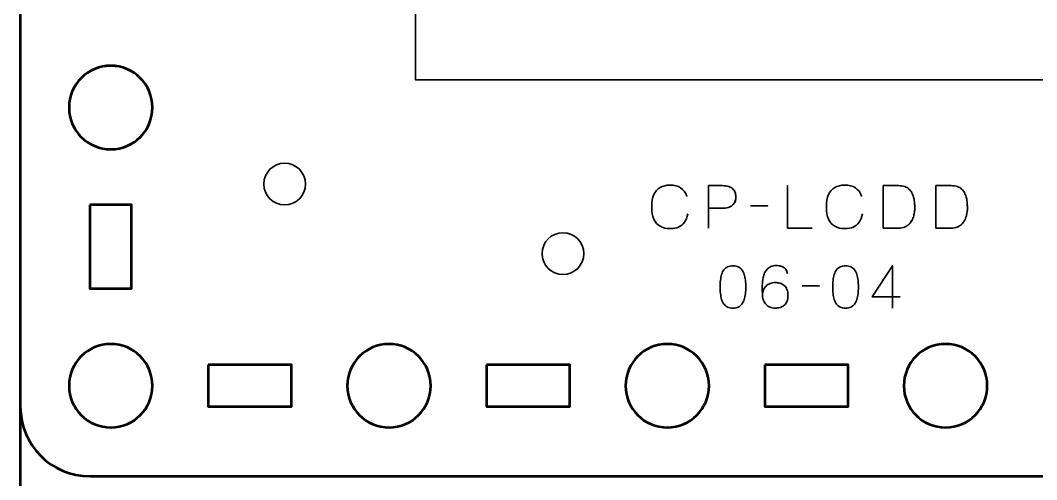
# Model space of a CAD drawing. Header units: centimetres. Extents: x -64.7 to 31.2, y -38.5 to 7.
# Drawn here: x 15.85 to 23.16, y -14.53 to -11.22 of the extents above; entities that cross this region are included whole.
import ezdxf

# ---------------------------------------------------------------- set-up
doc = ezdxf.new("R2010")
doc.units = ezdxf.units.CM
doc.header["$MEASUREMENT"] = 0
doc.layers.add('Layer 1', color=7, linetype='Continuous')

msp = doc.modelspace()

# ---------------------------------------------------------------- linework, layer by layer
at = {"layer": 'Layer 1', "color": 142, "lineweight": 53}
for points, knots in [([(16.35006, -7.19996), (16.35006, -7.19996), (30.64994, -7.19996), (30.64994, -7.19996), (30.64994, -7.19996), (30.92708, -7.19996), (31.15004, -7.42306), (31.15004, -7.70006), (31.15004, -7.70006), (31.15004, -7.70006), (31.15004, -21.99994), (31.15004, -21.99994), (31.15004, -21.99994), (31.15004, -22.27708), (30.92708, -22.50004), (30.64994, -22.50004), (30.64994, -22.50004), (30.64994, -22.50004), (16.35006, -22.50004), (16.35006, -22.50004), (16.35006, -22.50004), (16.07306, -22.50004), (15.84996, -22.27708), (15.84996, -21.99994), (15.84996, -21.99994), (15.84996, -21.99994), (15.84996, -7.70006), (15.84996, -7.70006), (15.84996, -7.70006), (15.84996, -7.42306), (16.07306, -7.19996), (16.35006, -7.19996)], [0, 0, 0, 0, 0.125, 0.125, 0.125, 0.125, 0.25, 0.25, 0.25, 0.25, 0.375, 0.375, 0.375, 0.375, 0.5, 0.5, 0.5, 0.5, 0.625, 0.625, 0.625, 0.625, 0.75, 0.75, 0.75, 0.75, 0.875, 0.875, 0.875, 0.875, 1, 1, 1, 1]), ([(16.79999, -11.85), (16.79999, -12.01566), (16.66576, -12.15), (16.49999, -12.15), (16.49999, -12.15), (16.33433, -12.15), (16.19999, -12.01566), (16.19999, -11.85), (16.19999, -11.85), (16.19999, -11.68437), (16.33433, -11.54999), (16.49999, -11.54999), (16.49999, -11.54999), (16.66576, -11.54999), (16.79999, -11.68437), (16.79999, -11.85)], [0, 0, 0, 0, 0.25, 0.25, 0.25, 0.25, 0.5, 0.5, 0.5, 0.5, 0.75, 0.75, 0.75, 0.75, 1, 1, 1, 1]), ([(16.35006, -12.55005), (16.35006, -12.55005), (16.65006, -12.55005), (16.65006, -12.55005), (16.65006, -12.55005), (16.65006, -12.55005), (16.65006, -13.15005), (16.65006, -13.15005), (16.65006, -13.15005), (16.65006, -13.15005), (16.35006, -13.15005), (16.35006, -13.15005), (16.35006, -13.15005), (16.35006, -13.15005), (16.35006, -12.55005), (16.35006, -12.55005)], [0, 0, 0, 0, 0.25, 0.25, 0.25, 0.25, 0.5, 0.5, 0.5, 0.5, 0.75, 0.75, 0.75, 0.75, 1, 1, 1, 1]), ([(16.79999, -13.84996), (16.79999, -14.01573), (16.66576, -14.14997), (16.49999, -14.14997), (16.49999, -14.14997), (16.33433, -14.14997), (16.19999, -14.01573), (16.19999, -13.84996), (16.19999, -13.84996), (16.19999, -13.6843), (16.33433, -13.54996), (16.49999, -13.54996), (16.49999, -13.54996), (16.66576, -13.54996), (16.79999, -13.6843), (16.79999, -13.84996)], [0, 0, 0, 0, 0.25, 0.25, 0.25, 0.25, 0.5, 0.5, 0.5, 0.5, 0.75, 0.75, 0.75, 0.75, 1, 1, 1, 1])]:
    msp.add_open_spline(points, degree=3, knots=knots, dxfattribs=at)
at = {"layer": 'Layer 1', "color": 232, "lineweight": 53}
for points, knots in [([(16.35009, -7.19999), (16.35009, -7.19999), (26.65006, -7.19999), (26.65006, -7.19999), (26.65006, -7.19999), (26.92705, -7.19999), (27.15001, -7.42308), (27.15001, -7.70008), (27.15001, -7.70008), (27.15001, -7.70008), (27.15001, -14.00005), (27.15001, -14.00005), (27.15001, -14.00005), (27.15001, -14.27702), (26.92705, -14.50001), (26.65006, -14.50001), (26.65006, -14.50001), (26.65006, -14.50001), (16.35009, -14.50001), (16.35009, -14.50001), (16.35009, -14.50001), (16.07309, -14.50001), (15.84999, -14.27702), (15.84999, -14.00005), (15.84999, -14.00005), (15.84999, -14.00005), (15.84999, -7.70008), (15.84999, -7.70008), (15.84999, -7.70008), (15.84999, -7.42308), (16.07309, -7.19999), (16.35009, -7.19999)], [0, 0, 0, 0, 0.125, 0.125, 0.125, 0.125, 0.25, 0.25, 0.25, 0.25, 0.375, 0.375, 0.375, 0.375, 0.5, 0.5, 0.5, 0.5, 0.625, 0.625, 0.625, 0.625, 0.75, 0.75, 0.75, 0.75, 0.875, 0.875, 0.875, 0.875, 1, 1, 1, 1]), ([(16.80002, -11.85001), (16.80002, -12.01568), (16.66579, -12.15001), (16.50002, -12.15001), (16.50002, -12.15001), (16.33436, -12.15001), (16.20002, -12.01568), (16.20002, -11.85001), (16.20002, -11.85001), (16.20002, -11.68438), (16.33436, -11.55001), (16.50002, -11.55001), (16.50002, -11.55001), (16.66579, -11.55001), (16.80002, -11.68438), (16.80002, -11.85001)], [0, 0, 0, 0, 0.25, 0.25, 0.25, 0.25, 0.5, 0.5, 0.5, 0.5, 0.75, 0.75, 0.75, 0.75, 1, 1, 1, 1]), ([(16.35009, -12.55006), (16.35009, -12.55006), (16.65009, -12.55006), (16.65009, -12.55006), (16.65009, -12.55006), (16.65009, -12.55006), (16.65009, -13.15007), (16.65009, -13.15007), (16.65009, -13.15007), (16.65009, -13.15007), (16.35009, -13.15007), (16.35009, -13.15007), (16.35009, -13.15007), (16.35009, -13.15007), (16.35009, -12.55006), (16.35009, -12.55006)], [0, 0, 0, 0, 0.25, 0.25, 0.25, 0.25, 0.5, 0.5, 0.5, 0.5, 0.75, 0.75, 0.75, 0.75, 1, 1, 1, 1]), ([(16.80002, -13.84998), (16.80002, -14.01575), (16.66579, -14.14998), (16.50002, -14.14998), (16.50002, -14.14998), (16.33436, -14.14998), (16.20002, -14.01575), (16.20002, -13.84998), (16.20002, -13.84998), (16.20002, -13.68431), (16.33436, -13.54998), (16.50002, -13.54998), (16.50002, -13.54998), (16.66579, -13.54998), (16.80002, -13.68431), (16.80002, -13.84998)], [0, 0, 0, 0, 0.25, 0.25, 0.25, 0.25, 0.5, 0.5, 0.5, 0.5, 0.75, 0.75, 0.75, 0.75, 1, 1, 1, 1]), ([(18.8001, -13.84998), (18.8001, -14.01575), (18.66572, -14.14998), (18.50009, -14.14998), (18.50009, -14.14998), (18.33432, -14.14998), (18.20009, -14.01575), (18.20009, -13.84998), (18.20009, -13.84998), (18.20009, -13.68431), (18.33432, -13.54998), (18.50009, -13.54998), (18.50009, -13.54998), (18.66572, -13.54998), (18.8001, -13.68431), (18.8001, -13.84998)], [0, 0, 0, 0, 0.25, 0.25, 0.25, 0.25, 0.5, 0.5, 0.5, 0.5, 0.75, 0.75, 0.75, 0.75, 1, 1, 1, 1]), ([(20.80002, -13.84998), (20.80002, -14.01575), (20.66568, -14.14998), (20.50002, -14.14998), (20.50002, -14.14998), (20.33439, -14.14998), (20.20001, -14.01575), (20.20001, -13.84998), (20.20001, -13.84998), (20.20001, -13.68431), (20.33439, -13.54998), (20.50002, -13.54998), (20.50002, -13.54998), (20.66568, -13.54998), (20.80002, -13.68431), (20.80002, -13.84998)], [0, 0, 0, 0, 0.25, 0.25, 0.25, 0.25, 0.5, 0.5, 0.5, 0.5, 0.75, 0.75, 0.75, 0.75, 1, 1, 1, 1]), ([(22.79999, -13.84998), (22.79999, -14.01575), (22.66575, -14.14998), (22.49998, -14.14998), (22.49998, -14.14998), (22.33432, -14.14998), (22.19998, -14.01575), (22.19998, -13.84998), (22.19998, -13.84998), (22.19998, -13.68431), (22.33432, -13.54998), (22.49998, -13.54998), (22.49998, -13.54998), (22.66575, -13.54998), (22.79999, -13.68431), (22.79999, -13.84998)], [0, 0, 0, 0, 0.25, 0.25, 0.25, 0.25, 0.5, 0.5, 0.5, 0.5, 0.75, 0.75, 0.75, 0.75, 1, 1, 1, 1]), ([(17.20004, -13.70005), (17.20004, -13.70005), (17.80004, -13.70005), (17.80004, -13.70005), (17.80004, -13.70005), (17.80004, -13.70005), (17.80004, -14.00005), (17.80004, -14.00005), (17.80004, -14.00005), (17.80004, -14.00005), (17.20004, -14.00005), (17.20004, -14.00005), (17.20004, -14.00005), (17.20004, -14.00005), (17.20004, -13.70005), (17.20004, -13.70005)], [0, 0, 0, 0, 0.25, 0.25, 0.25, 0.25, 0.5, 0.5, 0.5, 0.5, 0.75, 0.75, 0.75, 0.75, 1, 1, 1, 1]), ([(19.2, -13.70005), (19.2, -13.70005), (19.8, -13.70005), (19.8, -13.70005), (19.8, -13.70005), (19.8, -13.70005), (19.8, -14.00005), (19.8, -14.00005), (19.8, -14.00005), (19.8, -14.00005), (19.2, -14.00005), (19.2, -14.00005), (19.2, -14.00005), (19.2, -14.00005), (19.2, -13.70005), (19.2, -13.70005)], [0, 0, 0, 0, 0.25, 0.25, 0.25, 0.25, 0.5, 0.5, 0.5, 0.5, 0.75, 0.75, 0.75, 0.75, 1, 1, 1, 1]), ([(21.20007, -13.70005), (21.20007, -13.70005), (21.80007, -13.70005), (21.80007, -13.70005), (21.80007, -13.70005), (21.80007, -13.70005), (21.80007, -14.00005), (21.80007, -14.00005), (21.80007, -14.00005), (21.80007, -14.00005), (21.20007, -14.00005), (21.20007, -14.00005), (21.20007, -14.00005), (21.20007, -14.00005), (21.20007, -13.70005), (21.20007, -13.70005)], [0, 0, 0, 0, 0.25, 0.25, 0.25, 0.25, 0.5, 0.5, 0.5, 0.5, 0.75, 0.75, 0.75, 0.75, 1, 1, 1, 1])]:
    msp.add_open_spline(points, degree=3, knots=knots, dxfattribs=at)
at = {"layer": 'Layer 1', "color": 232, "lineweight": 35}
for points, knots in [([(18.6895, -10.05), (18.6895, -10.05), (24.3105, -10.05), (24.3105, -10.05), (24.3105, -10.05), (24.3105, -10.05), (24.3105, -11.65), (24.3105, -11.65), (24.3105, -11.65), (24.3105, -11.65), (18.6895, -11.65), (18.6895, -11.65), (18.6895, -11.65), (18.6895, -11.65), (18.6895, -10.05), (18.6895, -10.05)], [0, 0, 0, 0, 0.25, 0.25, 0.25, 0.25, 0.5, 0.5, 0.5, 0.5, 0.75, 0.75, 0.75, 0.75, 1, 1, 1, 1]), ([(17.75, -12.25), (17.83262, -12.25), (17.9, -12.31738), (17.9, -12.4), (17.9, -12.4), (17.9, -12.48262), (17.83262, -12.55), (17.75, -12.55), (17.75, -12.55), (17.66738, -12.55), (17.6, -12.48262), (17.6, -12.4), (17.6, -12.4), (17.6, -12.31738), (17.66738, -12.25), (17.75, -12.25)], [0, 0, 0, 0, 0.25, 0.25, 0.25, 0.25, 0.5, 0.5, 0.5, 0.5, 0.75, 0.75, 0.75, 0.75, 1, 1, 1, 1]), ([(20.6474, -12.61439), (20.64288, -12.63859), (20.63498, -12.65856), (20.6239, -12.67422), (20.6239, -12.67422), (20.61276, -12.68982), (20.5985, -12.70139), (20.58115, -12.70894), (20.58115, -12.70894), (20.56386, -12.71649), (20.54354, -12.7203), (20.5204, -12.72023), (20.5204, -12.72023), (20.49225, -12.7203), (20.46833, -12.71486), (20.44871, -12.70379), (20.44871, -12.70379), (20.4291, -12.69278), (20.41414, -12.67578), (20.40384, -12.65271), (20.40384, -12.65271), (20.39354, -12.62963), (20.38839, -12.60007), (20.38832, -12.56402), (20.38832, -12.56402), (20.38839, -12.52811), (20.39354, -12.49861), (20.40384, -12.47554), (20.40384, -12.47554), (20.41414, -12.45247), (20.4291, -12.4354), (20.44871, -12.42432), (20.44871, -12.42432), (20.46833, -12.41324), (20.49225, -12.40774), (20.5204, -12.40781), (20.5204, -12.40781), (20.55053, -12.40774), (20.57578, -12.41416), (20.5961, -12.42707), (20.5961, -12.42707), (20.61635, -12.43998), (20.63124, -12.45995), (20.64062, -12.48697), (20.64062, -12.48697), (20.63124, -12.45995), (20.61635, -12.43998), (20.5961, -12.42707), (20.5961, -12.42707), (20.57578, -12.41416), (20.55053, -12.40774), (20.5204, -12.40781), (20.5204, -12.40781), (20.49225, -12.40774), (20.46833, -12.41324), (20.44871, -12.42432), (20.44871, -12.42432), (20.4291, -12.4354), (20.41414, -12.45247), (20.40384, -12.47554), (20.40384, -12.47554), (20.39354, -12.49861), (20.38839, -12.52811), (20.38832, -12.56402), (20.38832, -12.56402), (20.38839, -12.60007), (20.39354, -12.62963), (20.40384, -12.65271), (20.40384, -12.65271), (20.41414, -12.67578), (20.4291, -12.69278), (20.44871, -12.70379), (20.44871, -12.70379), (20.46833, -12.71486), (20.49225, -12.7203), (20.5204, -12.72023), (20.5204, -12.72023), (20.54354, -12.7203), (20.56386, -12.71649), (20.58115, -12.70894), (20.58115, -12.70894), (20.5985, -12.70139), (20.61276, -12.68982), (20.6239, -12.67422), (20.6239, -12.67422), (20.63498, -12.65856), (20.64288, -12.63859), (20.6474, -12.61439)], [0, 0, 0, 0, 0.0454545, 0.0454545, 0.0454545, 0.0454545, 0.0909091, 0.0909091, 0.0909091, 0.0909091, 0.1363636, 0.1363636, 0.1363636, 0.1363636, 0.1818182, 0.1818182, 0.1818182, 0.1818182, 0.2272727, 0.2272727, 0.2272727, 0.2272727, 0.2727273, 0.2727273, 0.2727273, 0.2727273, 0.3181818, 0.3181818, 0.3181818, 0.3181818, 0.3636364, 0.3636364, 0.3636364, 0.3636364, 0.4090909, 0.4090909, 0.4090909, 0.4090909, 0.4545455, 0.4545455, 0.4545455, 0.4545455, 0.5, 0.5, 0.5, 0.5, 0.5454545, 0.5454545, 0.5454545, 0.5454545, 0.5909091, 0.5909091, 0.5909091, 0.5909091, 0.6363636, 0.6363636, 0.6363636, 0.6363636, 0.6818182, 0.6818182, 0.6818182, 0.6818182, 0.7272727, 0.7272727, 0.7272727, 0.7272727, 0.7727273, 0.7727273, 0.7727273, 0.7727273, 0.8181818, 0.8181818, 0.8181818, 0.8181818, 0.8636364, 0.8636364, 0.8636364, 0.8636364, 0.9090909, 0.9090909, 0.9090909, 0.9090909, 0.9545455, 0.9545455, 0.9545455, 0.9545455, 1, 1, 1, 1]), ([(20.79726, -12.71684), (20.79726, -12.71684), (20.79726, -12.41162), (20.79726, -12.41162), (20.79726, -12.41162), (20.79726, -12.41162), (20.89463, -12.41162), (20.89463, -12.41162), (20.89463, -12.41162), (20.9141, -12.41169), (20.93011, -12.41388), (20.94274, -12.41811), (20.94274, -12.41811), (20.9553, -12.42227), (20.96518, -12.42806), (20.97231, -12.4354), (20.97231, -12.4354), (20.97943, -12.44266), (20.98451, -12.45099), (20.98762, -12.46037), (20.98762, -12.46037), (20.99065, -12.46976), (20.99241, -12.47956), (20.99284, -12.48994), (20.99284, -12.48994), (20.99333, -12.50031), (20.99213, -12.51047), (20.98931, -12.52034), (20.98931, -12.52034), (20.98642, -12.53022), (20.98155, -12.53918), (20.97456, -12.54723), (20.97456, -12.54723), (20.96765, -12.55527), (20.95827, -12.56169), (20.94648, -12.56642), (20.94648, -12.56642), (20.9347, -12.57121), (20.9201, -12.57361), (20.90267, -12.57375), (20.90267, -12.57375), (20.90267, -12.57375), (20.79726, -12.57375), (20.79726, -12.57375), (20.79726, -12.57375), (20.79726, -12.57375), (20.90267, -12.57375), (20.90267, -12.57375), (20.90267, -12.57375), (20.91974, -12.57361), (20.93421, -12.57121), (20.94592, -12.56642), (20.94592, -12.56642), (20.9577, -12.56169), (20.96709, -12.55527), (20.97414, -12.54723), (20.97414, -12.54723), (20.98113, -12.53918), (20.98614, -12.53022), (20.9891, -12.52034), (20.9891, -12.52034), (20.99206, -12.51047), (20.99333, -12.50031), (20.99284, -12.48994), (20.99284, -12.48994), (20.99241, -12.47956), (20.99065, -12.46976), (20.98748, -12.46037), (20.98748, -12.46037), (20.98437, -12.45099), (20.97915, -12.44266), (20.97202, -12.4354), (20.97202, -12.4354), (20.96483, -12.42806), (20.95495, -12.42227), (20.94239, -12.41811), (20.94239, -12.41811), (20.92976, -12.41388), (20.91389, -12.41169), (20.89463, -12.41162), (20.89463, -12.41162), (20.89463, -12.41162), (20.79726, -12.41162), (20.79726, -12.41162), (20.79726, -12.41162), (20.79726, -12.41162), (20.79726, -12.71684), (20.79726, -12.71684)], [0, 0, 0, 0, 0.0454545, 0.0454545, 0.0454545, 0.0454545, 0.0909091, 0.0909091, 0.0909091, 0.0909091, 0.1363636, 0.1363636, 0.1363636, 0.1363636, 0.1818182, 0.1818182, 0.1818182, 0.1818182, 0.2272727, 0.2272727, 0.2272727, 0.2272727, 0.2727273, 0.2727273, 0.2727273, 0.2727273, 0.3181818, 0.3181818, 0.3181818, 0.3181818, 0.3636364, 0.3636364, 0.3636364, 0.3636364, 0.4090909, 0.4090909, 0.4090909, 0.4090909, 0.4545455, 0.4545455, 0.4545455, 0.4545455, 0.5, 0.5, 0.5, 0.5, 0.5454545, 0.5454545, 0.5454545, 0.5454545, 0.5909091, 0.5909091, 0.5909091, 0.5909091, 0.6363636, 0.6363636, 0.6363636, 0.6363636, 0.6818182, 0.6818182, 0.6818182, 0.6818182, 0.7272727, 0.7272727, 0.7272727, 0.7272727, 0.7727273, 0.7727273, 0.7727273, 0.7727273, 0.8181818, 0.8181818, 0.8181818, 0.8181818, 0.8636364, 0.8636364, 0.8636364, 0.8636364, 0.9090909, 0.9090909, 0.9090909, 0.9090909, 0.9545455, 0.9545455, 0.9545455, 0.9545455, 1, 1, 1, 1]), ([(21.54189, -12.71684), (21.54189, -12.71684), (21.36367, -12.71684), (21.36367, -12.71684), (21.36367, -12.71684), (21.36367, -12.71684), (21.36367, -12.41162), (21.36367, -12.41162), (21.36367, -12.41162), (21.36367, -12.41162), (21.36367, -12.71684), (21.36367, -12.71684), (21.36367, -12.71684), (21.36367, -12.71684), (21.54189, -12.71684), (21.54189, -12.71684)], [0, 0, 0, 0, 0.25, 0.25, 0.25, 0.25, 0.5, 0.5, 0.5, 0.5, 0.75, 0.75, 0.75, 0.75, 1, 1, 1, 1]), ([(21.90299, -12.61439), (21.89847, -12.63859), (21.89057, -12.65856), (21.87949, -12.67422), (21.87949, -12.67422), (21.86835, -12.68982), (21.85409, -12.70139), (21.83674, -12.70894), (21.83674, -12.70894), (21.81945, -12.71649), (21.79913, -12.7203), (21.77599, -12.72023), (21.77599, -12.72023), (21.74784, -12.7203), (21.72392, -12.71486), (21.7043, -12.70379), (21.7043, -12.70379), (21.68469, -12.69278), (21.66973, -12.67578), (21.65943, -12.65271), (21.65943, -12.65271), (21.64913, -12.62963), (21.64398, -12.60007), (21.64391, -12.56402), (21.64391, -12.56402), (21.64398, -12.52811), (21.64913, -12.49861), (21.65943, -12.47554), (21.65943, -12.47554), (21.66973, -12.45247), (21.68469, -12.4354), (21.7043, -12.42432), (21.7043, -12.42432), (21.72392, -12.41324), (21.74784, -12.40774), (21.77599, -12.40781), (21.77599, -12.40781), (21.80612, -12.40774), (21.83137, -12.41416), (21.85169, -12.42707), (21.85169, -12.42707), (21.87194, -12.43998), (21.88683, -12.45995), (21.89621, -12.48697), (21.89621, -12.48697), (21.88683, -12.45995), (21.87194, -12.43998), (21.85169, -12.42707), (21.85169, -12.42707), (21.83137, -12.41416), (21.80612, -12.40774), (21.77599, -12.40781), (21.77599, -12.40781), (21.74784, -12.40774), (21.72392, -12.41324), (21.7043, -12.42432), (21.7043, -12.42432), (21.68469, -12.4354), (21.66973, -12.45247), (21.65943, -12.47554), (21.65943, -12.47554), (21.64913, -12.49861), (21.64398, -12.52811), (21.64391, -12.56402), (21.64391, -12.56402), (21.64398, -12.60007), (21.64913, -12.62963), (21.65943, -12.65271), (21.65943, -12.65271), (21.66973, -12.67578), (21.68469, -12.69278), (21.7043, -12.70379), (21.7043, -12.70379), (21.72392, -12.71486), (21.74784, -12.7203), (21.77599, -12.72023), (21.77599, -12.72023), (21.79913, -12.7203), (21.81945, -12.71649), (21.83674, -12.70894), (21.83674, -12.70894), (21.85409, -12.70139), (21.86835, -12.68982), (21.87949, -12.67422), (21.87949, -12.67422), (21.89057, -12.65856), (21.89847, -12.63859), (21.90299, -12.61439)], [0, 0, 0, 0, 0.0454545, 0.0454545, 0.0454545, 0.0454545, 0.0909091, 0.0909091, 0.0909091, 0.0909091, 0.1363636, 0.1363636, 0.1363636, 0.1363636, 0.1818182, 0.1818182, 0.1818182, 0.1818182, 0.2272727, 0.2272727, 0.2272727, 0.2272727, 0.2727273, 0.2727273, 0.2727273, 0.2727273, 0.3181818, 0.3181818, 0.3181818, 0.3181818, 0.3636364, 0.3636364, 0.3636364, 0.3636364, 0.4090909, 0.4090909, 0.4090909, 0.4090909, 0.4545455, 0.4545455, 0.4545455, 0.4545455, 0.5, 0.5, 0.5, 0.5, 0.5454545, 0.5454545, 0.5454545, 0.5454545, 0.5909091, 0.5909091, 0.5909091, 0.5909091, 0.6363636, 0.6363636, 0.6363636, 0.6363636, 0.6818182, 0.6818182, 0.6818182, 0.6818182, 0.7272727, 0.7272727, 0.7272727, 0.7272727, 0.7727273, 0.7727273, 0.7727273, 0.7727273, 0.8181818, 0.8181818, 0.8181818, 0.8181818, 0.8636364, 0.8636364, 0.8636364, 0.8636364, 0.9090909, 0.9090909, 0.9090909, 0.9090909, 0.9545455, 0.9545455, 0.9545455, 0.9545455, 1, 1, 1, 1]), ([(22.05285, -12.71684), (22.05285, -12.71684), (22.05285, -12.41162), (22.05285, -12.41162), (22.05285, -12.41162), (22.05285, -12.41162), (22.16292, -12.41162), (22.16292, -12.41162), (22.16292, -12.41162), (22.17964, -12.41169), (22.1941, -12.41388), (22.20631, -12.41818), (22.20631, -12.41818), (22.21844, -12.42248), (22.22874, -12.42841), (22.23707, -12.43589), (22.23707, -12.43589), (22.24546, -12.44344), (22.25224, -12.45212), (22.25753, -12.46185), (22.25753, -12.46185), (22.26282, -12.47166), (22.26691, -12.4821), (22.26981, -12.49318), (22.26981, -12.49318), (22.2727, -12.50419), (22.27474, -12.51541), (22.27601, -12.52676), (22.27601, -12.52676), (22.27728, -12.53812), (22.27813, -12.54913), (22.27848, -12.55978), (22.27848, -12.55978), (22.27898, -12.57044), (22.27863, -12.58166), (22.2775, -12.59344), (22.2775, -12.59344), (22.27637, -12.60522), (22.27425, -12.617), (22.27108, -12.62872), (22.27108, -12.62872), (22.26797, -12.64043), (22.26353, -12.65158), (22.25781, -12.66209), (22.25781, -12.66209), (22.25217, -12.67267), (22.24497, -12.68206), (22.23636, -12.69024), (22.23636, -12.69024), (22.22768, -12.69843), (22.21731, -12.70492), (22.20518, -12.70964), (22.20518, -12.70964), (22.19304, -12.71437), (22.17893, -12.71677), (22.16292, -12.71684), (22.16292, -12.71684), (22.16292, -12.71684), (22.05285, -12.71684), (22.05285, -12.71684)], [0, 0, 0, 0, 0.0666667, 0.0666667, 0.0666667, 0.0666667, 0.1333333, 0.1333333, 0.1333333, 0.1333333, 0.2, 0.2, 0.2, 0.2, 0.2666667, 0.2666667, 0.2666667, 0.2666667, 0.3333333, 0.3333333, 0.3333333, 0.3333333, 0.4, 0.4, 0.4, 0.4, 0.4666667, 0.4666667, 0.4666667, 0.4666667, 0.5333333, 0.5333333, 0.5333333, 0.5333333, 0.6, 0.6, 0.6, 0.6, 0.6666667, 0.6666667, 0.6666667, 0.6666667, 0.7333333, 0.7333333, 0.7333333, 0.7333333, 0.8, 0.8, 0.8, 0.8, 0.8666667, 0.8666667, 0.8666667, 0.8666667, 0.9333333, 0.9333333, 0.9333333, 0.9333333, 1, 1, 1, 1]), ([(22.05285, -12.71684), (22.05285, -12.71684), (22.05285, -12.41162), (22.05285, -12.41162), (22.05285, -12.41162), (22.05285, -12.41162), (22.16292, -12.41162), (22.16292, -12.41162), (22.16292, -12.41162), (22.17964, -12.41169), (22.1941, -12.41388), (22.20631, -12.41818), (22.20631, -12.41818), (22.21844, -12.42248), (22.22874, -12.42841), (22.23707, -12.43589), (22.23707, -12.43589), (22.24546, -12.44344), (22.25224, -12.45212), (22.25753, -12.46185), (22.25753, -12.46185), (22.26282, -12.47166), (22.26691, -12.4821), (22.26981, -12.49318), (22.26981, -12.49318), (22.2727, -12.50419), (22.27474, -12.51541), (22.27601, -12.52676), (22.27601, -12.52676), (22.27728, -12.53812), (22.27813, -12.54913), (22.27848, -12.55978), (22.27848, -12.55978), (22.27898, -12.57044), (22.27863, -12.58166), (22.2775, -12.59344), (22.2775, -12.59344), (22.27637, -12.60522), (22.27425, -12.617), (22.27108, -12.62872), (22.27108, -12.62872), (22.26797, -12.64043), (22.26353, -12.65158), (22.25781, -12.66209), (22.25781, -12.66209), (22.25217, -12.67267), (22.24497, -12.68206), (22.23636, -12.69024), (22.23636, -12.69024), (22.22768, -12.69843), (22.21731, -12.70492), (22.20518, -12.70964), (22.20518, -12.70964), (22.19304, -12.71437), (22.17893, -12.71677), (22.16292, -12.71684), (22.16292, -12.71684), (22.16292, -12.71684), (22.05285, -12.71684), (22.05285, -12.71684)], [0, 0, 0, 0, 0.0666667, 0.0666667, 0.0666667, 0.0666667, 0.1333333, 0.1333333, 0.1333333, 0.1333333, 0.2, 0.2, 0.2, 0.2, 0.2666667, 0.2666667, 0.2666667, 0.2666667, 0.3333333, 0.3333333, 0.3333333, 0.3333333, 0.4, 0.4, 0.4, 0.4, 0.4666667, 0.4666667, 0.4666667, 0.4666667, 0.5333333, 0.5333333, 0.5333333, 0.5333333, 0.6, 0.6, 0.6, 0.6, 0.6666667, 0.6666667, 0.6666667, 0.6666667, 0.7333333, 0.7333333, 0.7333333, 0.7333333, 0.8, 0.8, 0.8, 0.8, 0.8666667, 0.8666667, 0.8666667, 0.8666667, 0.9333333, 0.9333333, 0.9333333, 0.9333333, 1, 1, 1, 1]), ([(22.43131, -12.71684), (22.43131, -12.71684), (22.43131, -12.41162), (22.43131, -12.41162), (22.43131, -12.41162), (22.43131, -12.41162), (22.54138, -12.41162), (22.54138, -12.41162), (22.54138, -12.41162), (22.5581, -12.41169), (22.57256, -12.41388), (22.58477, -12.41818), (22.58477, -12.41818), (22.5969, -12.42248), (22.6072, -12.42841), (22.61553, -12.43589), (22.61553, -12.43589), (22.62392, -12.44344), (22.6307, -12.45212), (22.63599, -12.46185), (22.63599, -12.46185), (22.64128, -12.47166), (22.64537, -12.4821), (22.64827, -12.49318), (22.64827, -12.49318), (22.65116, -12.50419), (22.6532, -12.51541), (22.65447, -12.52676), (22.65447, -12.52676), (22.65574, -12.53812), (22.65659, -12.54913), (22.65694, -12.55978), (22.65694, -12.55978), (22.65744, -12.57044), (22.65709, -12.58166), (22.65596, -12.59344), (22.65596, -12.59344), (22.65483, -12.60522), (22.65271, -12.617), (22.64954, -12.62872), (22.64954, -12.62872), (22.64643, -12.64043), (22.64199, -12.65158), (22.63627, -12.66209), (22.63627, -12.66209), (22.63063, -12.67267), (22.62343, -12.68206), (22.61482, -12.69024), (22.61482, -12.69024), (22.60614, -12.69843), (22.59577, -12.70492), (22.58364, -12.70964), (22.58364, -12.70964), (22.5715, -12.71437), (22.55739, -12.71677), (22.54138, -12.71684), (22.54138, -12.71684), (22.54138, -12.71684), (22.43131, -12.71684), (22.43131, -12.71684)], [0, 0, 0, 0, 0.0666667, 0.0666667, 0.0666667, 0.0666667, 0.1333333, 0.1333333, 0.1333333, 0.1333333, 0.2, 0.2, 0.2, 0.2, 0.2666667, 0.2666667, 0.2666667, 0.2666667, 0.3333333, 0.3333333, 0.3333333, 0.3333333, 0.4, 0.4, 0.4, 0.4, 0.4666667, 0.4666667, 0.4666667, 0.4666667, 0.5333333, 0.5333333, 0.5333333, 0.5333333, 0.6, 0.6, 0.6, 0.6, 0.6666667, 0.6666667, 0.6666667, 0.6666667, 0.7333333, 0.7333333, 0.7333333, 0.7333333, 0.8, 0.8, 0.8, 0.8, 0.8666667, 0.8666667, 0.8666667, 0.8666667, 0.9333333, 0.9333333, 0.9333333, 0.9333333, 1, 1, 1, 1]), ([(22.43131, -12.71684), (22.43131, -12.71684), (22.43131, -12.41162), (22.43131, -12.41162), (22.43131, -12.41162), (22.43131, -12.41162), (22.54138, -12.41162), (22.54138, -12.41162), (22.54138, -12.41162), (22.5581, -12.41169), (22.57256, -12.41388), (22.58477, -12.41818), (22.58477, -12.41818), (22.5969, -12.42248), (22.6072, -12.42841), (22.61553, -12.43589), (22.61553, -12.43589), (22.62392, -12.44344), (22.6307, -12.45212), (22.63599, -12.46185), (22.63599, -12.46185), (22.64128, -12.47166), (22.64537, -12.4821), (22.64827, -12.49318), (22.64827, -12.49318), (22.65116, -12.50419), (22.6532, -12.51541), (22.65447, -12.52676), (22.65447, -12.52676), (22.65574, -12.53812), (22.65659, -12.54913), (22.65694, -12.55978), (22.65694, -12.55978), (22.65744, -12.57044), (22.65709, -12.58166), (22.65596, -12.59344), (22.65596, -12.59344), (22.65483, -12.60522), (22.65271, -12.617), (22.64954, -12.62872), (22.64954, -12.62872), (22.64643, -12.64043), (22.64199, -12.65158), (22.63627, -12.66209), (22.63627, -12.66209), (22.63063, -12.67267), (22.62343, -12.68206), (22.61482, -12.69024), (22.61482, -12.69024), (22.60614, -12.69843), (22.59577, -12.70492), (22.58364, -12.70964), (22.58364, -12.70964), (22.5715, -12.71437), (22.55739, -12.71677), (22.54138, -12.71684), (22.54138, -12.71684), (22.54138, -12.71684), (22.43131, -12.71684), (22.43131, -12.71684)], [0, 0, 0, 0, 0.0666667, 0.0666667, 0.0666667, 0.0666667, 0.1333333, 0.1333333, 0.1333333, 0.1333333, 0.2, 0.2, 0.2, 0.2, 0.2666667, 0.2666667, 0.2666667, 0.2666667, 0.3333333, 0.3333333, 0.3333333, 0.3333333, 0.4, 0.4, 0.4, 0.4, 0.4666667, 0.4666667, 0.4666667, 0.4666667, 0.5333333, 0.5333333, 0.5333333, 0.5333333, 0.6, 0.6, 0.6, 0.6, 0.6666667, 0.6666667, 0.6666667, 0.6666667, 0.7333333, 0.7333333, 0.7333333, 0.7333333, 0.8, 0.8, 0.8, 0.8, 0.8666667, 0.8666667, 0.8666667, 0.8666667, 0.9333333, 0.9333333, 0.9333333, 0.9333333, 1, 1, 1, 1]), ([(21.09782, -12.55724), (21.09782, -12.55724), (21.22101, -12.55724), (21.22101, -12.55724), (21.22101, -12.55724), (21.22101, -12.55724), (21.09782, -12.55724), (21.09782, -12.55724)], [0, 0, 0, 0, 0.5, 0.5, 0.5, 0.5, 1, 1, 1, 1]), ([(20.9721, -13.29215), (20.98691, -13.29208), (20.99968, -13.28947), (21.01034, -13.28439), (21.01034, -13.28439), (21.02092, -13.27931), (21.02974, -13.27204), (21.03679, -13.2628), (21.03679, -13.2628), (21.04378, -13.25349), (21.04928, -13.24248), (21.05337, -13.22978), (21.05337, -13.22978), (21.0574, -13.21708), (21.06029, -13.20318), (21.06191, -13.18794), (21.06191, -13.18794), (21.06361, -13.1727), (21.06445, -13.15668), (21.06438, -13.13975), (21.06438, -13.13975), (21.06445, -13.12289), (21.06361, -13.10687), (21.06191, -13.0917), (21.06191, -13.0917), (21.06029, -13.07653), (21.0574, -13.06256), (21.05337, -13.04986), (21.05337, -13.04986), (21.04928, -13.03723), (21.04378, -13.02623), (21.03679, -13.01684), (21.03679, -13.01684), (21.02974, -13.00753), (21.02092, -13.00026), (21.01034, -12.99518), (21.01034, -12.99518), (20.99968, -12.99003), (20.98691, -12.98742), (20.9721, -12.98735), (20.9721, -12.98735), (20.95728, -12.98742), (20.94451, -12.99003), (20.93385, -12.99518), (20.93385, -12.99518), (20.92327, -13.00026), (20.91445, -13.00753), (20.9074, -13.01684), (20.9074, -13.01684), (20.90041, -13.02623), (20.89491, -13.03723), (20.89082, -13.04986), (20.89082, -13.04986), (20.88679, -13.06256), (20.8839, -13.07653), (20.88228, -13.0917), (20.88228, -13.0917), (20.88059, -13.10687), (20.87974, -13.12289), (20.87981, -13.13975), (20.87981, -13.13975), (20.87974, -13.15668), (20.88059, -13.1727), (20.88228, -13.18794), (20.88228, -13.18794), (20.8839, -13.20318), (20.88679, -13.21708), (20.89082, -13.22978), (20.89082, -13.22978), (20.89491, -13.24248), (20.90041, -13.25349), (20.9074, -13.2628), (20.9074, -13.2628), (20.91445, -13.27204), (20.92327, -13.27931), (20.93385, -13.28439), (20.93385, -13.28439), (20.94451, -13.28947), (20.95728, -13.29208), (20.9721, -13.29215)], [0, 0, 0, 0, 0.05, 0.05, 0.05, 0.05, 0.1, 0.1, 0.1, 0.1, 0.15, 0.15, 0.15, 0.15, 0.2, 0.2, 0.2, 0.2, 0.25, 0.25, 0.25, 0.25, 0.3, 0.3, 0.3, 0.3, 0.35, 0.35, 0.35, 0.35, 0.4, 0.4, 0.4, 0.4, 0.45, 0.45, 0.45, 0.45, 0.5, 0.5, 0.5, 0.5, 0.55, 0.55, 0.55, 0.55, 0.6, 0.6, 0.6, 0.6, 0.65, 0.65, 0.65, 0.65, 0.7, 0.7, 0.7, 0.7, 0.75, 0.75, 0.75, 0.75, 0.8, 0.8, 0.8, 0.8, 0.85, 0.85, 0.85, 0.85, 0.9, 0.9, 0.9, 0.9, 0.95, 0.95, 0.95, 0.95, 1, 1, 1, 1]), ([(20.9721, -13.29215), (20.98691, -13.29208), (20.99968, -13.28947), (21.01034, -13.28439), (21.01034, -13.28439), (21.02092, -13.27931), (21.02974, -13.27204), (21.03679, -13.2628), (21.03679, -13.2628), (21.04378, -13.25349), (21.04928, -13.24248), (21.05337, -13.22978), (21.05337, -13.22978), (21.0574, -13.21708), (21.06029, -13.20318), (21.06191, -13.18794), (21.06191, -13.18794), (21.06361, -13.1727), (21.06445, -13.15668), (21.06438, -13.13975), (21.06438, -13.13975), (21.06445, -13.12289), (21.06361, -13.10687), (21.06191, -13.0917), (21.06191, -13.0917), (21.06029, -13.07653), (21.0574, -13.06256), (21.05337, -13.04986), (21.05337, -13.04986), (21.04928, -13.03723), (21.04378, -13.02623), (21.03679, -13.01684), (21.03679, -13.01684), (21.02974, -13.00753), (21.02092, -13.00026), (21.01034, -12.99518), (21.01034, -12.99518), (20.99968, -12.99003), (20.98691, -12.98742), (20.9721, -12.98735), (20.9721, -12.98735), (20.95728, -12.98742), (20.94451, -12.99003), (20.93385, -12.99518), (20.93385, -12.99518), (20.92327, -13.00026), (20.91445, -13.00753), (20.9074, -13.01684), (20.9074, -13.01684), (20.90041, -13.02623), (20.89491, -13.03723), (20.89082, -13.04986), (20.89082, -13.04986), (20.88679, -13.06256), (20.8839, -13.07653), (20.88228, -13.0917), (20.88228, -13.0917), (20.88059, -13.10687), (20.87974, -13.12289), (20.87981, -13.13975), (20.87981, -13.13975), (20.87974, -13.15668), (20.88059, -13.1727), (20.88228, -13.18794), (20.88228, -13.18794), (20.8839, -13.20318), (20.88679, -13.21708), (20.89082, -13.22978), (20.89082, -13.22978), (20.89491, -13.24248), (20.90041, -13.25349), (20.9074, -13.2628), (20.9074, -13.2628), (20.91445, -13.27204), (20.92327, -13.27931), (20.93385, -13.28439), (20.93385, -13.28439), (20.94451, -13.28947), (20.95728, -13.29208), (20.9721, -13.29215)], [0, 0, 0, 0, 0.05, 0.05, 0.05, 0.05, 0.1, 0.1, 0.1, 0.1, 0.15, 0.15, 0.15, 0.15, 0.2, 0.2, 0.2, 0.2, 0.25, 0.25, 0.25, 0.25, 0.3, 0.3, 0.3, 0.3, 0.35, 0.35, 0.35, 0.35, 0.4, 0.4, 0.4, 0.4, 0.45, 0.45, 0.45, 0.45, 0.5, 0.5, 0.5, 0.5, 0.55, 0.55, 0.55, 0.55, 0.6, 0.6, 0.6, 0.6, 0.65, 0.65, 0.65, 0.65, 0.7, 0.7, 0.7, 0.7, 0.75, 0.75, 0.75, 0.75, 0.8, 0.8, 0.8, 0.8, 0.85, 0.85, 0.85, 0.85, 0.9, 0.9, 0.9, 0.9, 0.95, 0.95, 0.95, 0.95, 1, 1, 1, 1]), ([(21.18461, -13.20029), (21.18468, -13.18646), (21.18693, -13.17397), (21.19145, -13.16268), (21.19145, -13.16268), (21.19589, -13.15146), (21.20217, -13.1418), (21.21029, -13.13368), (21.21029, -13.13368), (21.21833, -13.12564), (21.22786, -13.11943), (21.23872, -13.11506), (21.23872, -13.11506), (21.24959, -13.11068), (21.26151, -13.1085), (21.27435, -13.10842), (21.27435, -13.10842), (21.28726, -13.10835), (21.29933, -13.10998), (21.31055, -13.11322), (21.31055, -13.11322), (21.32177, -13.1164), (21.33157, -13.12162), (21.34011, -13.12882), (21.34011, -13.12882), (21.34865, -13.13594), (21.35535, -13.1454), (21.36015, -13.15718), (21.36015, -13.15718), (21.36494, -13.16896), (21.36741, -13.18328), (21.36748, -13.20029), (21.36748, -13.20029), (21.36741, -13.21729), (21.36494, -13.23161), (21.36015, -13.2434), (21.36015, -13.2434), (21.35535, -13.25518), (21.34865, -13.26463), (21.34011, -13.27176), (21.34011, -13.27176), (21.33157, -13.27896), (21.32177, -13.28418), (21.31055, -13.28735), (21.31055, -13.28735), (21.29933, -13.2906), (21.28726, -13.29222), (21.27435, -13.29215), (21.27435, -13.29215), (21.26151, -13.29208), (21.24973, -13.28989), (21.23893, -13.28552), (21.23893, -13.28552), (21.22821, -13.28114), (21.2189, -13.27493), (21.21092, -13.26682), (21.21092, -13.26682), (21.20295, -13.25878), (21.19667, -13.24911), (21.19216, -13.23782), (21.19216, -13.23782), (21.18757, -13.2266), (21.1851, -13.21412), (21.18461, -13.20029), (21.18461, -13.20029), (21.18432, -13.1933), (21.18397, -13.18498), (21.18348, -13.17531), (21.18348, -13.17531), (21.18298, -13.16557), (21.1827, -13.15499), (21.18263, -13.14363), (21.18263, -13.14363), (21.18256, -13.1322), (21.18291, -13.12042), (21.18383, -13.10835), (21.18383, -13.10835), (21.18468, -13.09622), (21.18637, -13.08429), (21.18884, -13.07251), (21.18884, -13.07251), (21.19131, -13.0608), (21.19484, -13.04972), (21.19949, -13.03935), (21.19949, -13.03935), (21.20415, -13.02898), (21.21015, -13.01981), (21.21756, -13.01183), (21.21756, -13.01183), (21.22503, -13.00386), (21.23414, -12.99758), (21.24493, -12.993), (21.24493, -12.993), (21.25573, -12.98848), (21.2685, -12.98615), (21.28324, -12.98608), (21.28324, -12.98608), (21.29608, -12.98615), (21.30695, -12.98742), (21.31598, -12.98989), (21.31598, -12.98989), (21.32501, -12.99236), (21.33242, -12.99568), (21.33835, -12.99977), (21.33835, -12.99977), (21.3442, -13.00393), (21.34886, -13.00845), (21.35224, -13.01346), (21.35224, -13.01346), (21.35563, -13.0184), (21.35817, -13.02341), (21.35972, -13.02842), (21.35972, -13.02842), (21.36135, -13.03342), (21.3624, -13.03808), (21.36283, -13.04239), (21.36283, -13.04239), (21.3624, -13.03808), (21.36135, -13.03342), (21.35972, -13.02842), (21.35972, -13.02842), (21.35817, -13.02341), (21.35563, -13.0184), (21.35224, -13.01346), (21.35224, -13.01346), (21.34886, -13.00845), (21.3442, -13.00393), (21.33835, -12.99977), (21.33835, -12.99977), (21.33242, -12.99568), (21.32501, -12.99236), (21.31598, -12.98989), (21.31598, -12.98989), (21.30695, -12.98742), (21.29608, -12.98615), (21.28324, -12.98608), (21.28324, -12.98608), (21.2685, -12.98615), (21.25573, -12.98848), (21.24493, -12.993), (21.24493, -12.993), (21.23414, -12.99758), (21.22503, -13.00386), (21.21756, -13.01183), (21.21756, -13.01183), (21.21015, -13.01981), (21.20415, -13.02898), (21.19949, -13.03935), (21.19949, -13.03935), (21.19484, -13.04972), (21.19131, -13.0608), (21.18884, -13.07251), (21.18884, -13.07251), (21.18637, -13.08429), (21.18468, -13.09622), (21.18383, -13.10835), (21.18383, -13.10835), (21.18291, -13.12042), (21.18256, -13.1322), (21.18263, -13.14363), (21.18263, -13.14363), (21.1827, -13.15499), (21.18298, -13.16557), (21.18348, -13.17531), (21.18348, -13.17531), (21.18397, -13.18498), (21.18432, -13.1933), (21.18461, -13.20029), (21.18461, -13.20029), (21.1851, -13.21412), (21.18757, -13.2266), (21.19216, -13.23782), (21.19216, -13.23782), (21.19667, -13.24911), (21.20295, -13.25878), (21.21092, -13.26682), (21.21092, -13.26682), (21.2189, -13.27493), (21.22821, -13.28114), (21.23893, -13.28552), (21.23893, -13.28552), (21.24973, -13.28989), (21.26151, -13.29208), (21.27435, -13.29215), (21.27435, -13.29215), (21.28726, -13.29222), (21.29933, -13.2906), (21.31055, -13.28735), (21.31055, -13.28735), (21.32177, -13.28418), (21.33157, -13.27896), (21.34011, -13.27176), (21.34011, -13.27176), (21.34865, -13.26463), (21.35535, -13.25518), (21.36015, -13.2434), (21.36015, -13.2434), (21.36494, -13.23161), (21.36741, -13.21729), (21.36748, -13.20029), (21.36748, -13.20029), (21.36741, -13.18328), (21.36494, -13.16896), (21.36015, -13.15718), (21.36015, -13.15718), (21.35535, -13.1454), (21.34865, -13.13594), (21.34011, -13.12882), (21.34011, -13.12882), (21.33157, -13.12162), (21.32177, -13.1164), (21.31055, -13.11322), (21.31055, -13.11322), (21.29933, -13.10998), (21.28726, -13.10835), (21.27435, -13.10842), (21.27435, -13.10842), (21.26151, -13.1085), (21.24959, -13.11068), (21.23872, -13.11506), (21.23872, -13.11506), (21.22786, -13.11943), (21.21833, -13.12564), (21.21029, -13.13368), (21.21029, -13.13368), (21.20217, -13.1418), (21.19589, -13.15146), (21.19145, -13.16268), (21.19145, -13.16268), (21.18693, -13.17397), (21.18468, -13.18646), (21.18461, -13.20029)], [0, 0, 0, 0, 0.0172414, 0.0172414, 0.0172414, 0.0172414, 0.0344828, 0.0344828, 0.0344828, 0.0344828, 0.0517241, 0.0517241, 0.0517241, 0.0517241, 0.0689655, 0.0689655, 0.0689655, 0.0689655, 0.0862069, 0.0862069, 0.0862069, 0.0862069, 0.1034483, 0.1034483, 0.1034483, 0.1034483, 0.1206897, 0.1206897, 0.1206897, 0.1206897, 0.137931, 0.137931, 0.137931, 0.137931, 0.1551724, 0.1551724, 0.1551724, 0.1551724, 0.1724138, 0.1724138, 0.1724138, 0.1724138, 0.1896552, 0.1896552, 0.1896552, 0.1896552, 0.2068966, 0.2068966, 0.2068966, 0.2068966, 0.2241379, 0.2241379, 0.2241379, 0.2241379, 0.2413793, 0.2413793, 0.2413793, 0.2413793, 0.2586207, 0.2586207, 0.2586207, 0.2586207, 0.2758621, 0.2758621, 0.2758621, 0.2758621, 0.2931034, 0.2931034, 0.2931034, 0.2931034, 0.3103448, 0.3103448, 0.3103448, 0.3103448, 0.3275862, 0.3275862, 0.3275862, 0.3275862, 0.3448276, 0.3448276, 0.3448276, 0.3448276, 0.362069, 0.362069, 0.362069, 0.362069, 0.3793103, 0.3793103, 0.3793103, 0.3793103, 0.3965517, 0.3965517, 0.3965517, 0.3965517, 0.4137931, 0.4137931, 0.4137931, 0.4137931, 0.4310345, 0.4310345, 0.4310345, 0.4310345, 0.4482759, 0.4482759, 0.4482759, 0.4482759, 0.4655172, 0.4655172, 0.4655172, 0.4655172, 0.4827586, 0.4827586, 0.4827586, 0.4827586, 0.5, 0.5, 0.5, 0.5, 0.5172414, 0.5172414, 0.5172414, 0.5172414, 0.5344828, 0.5344828, 0.5344828, 0.5344828, 0.5517241, 0.5517241, 0.5517241, 0.5517241, 0.5689655, 0.5689655, 0.5689655, 0.5689655, 0.5862069, 0.5862069, 0.5862069, 0.5862069, 0.6034483, 0.6034483, 0.6034483, 0.6034483, 0.6206897, 0.6206897, 0.6206897, 0.6206897, 0.637931, 0.637931, 0.637931, 0.637931, 0.6551724, 0.6551724, 0.6551724, 0.6551724, 0.6724138, 0.6724138, 0.6724138, 0.6724138, 0.6896552, 0.6896552, 0.6896552, 0.6896552, 0.7068966, 0.7068966, 0.7068966, 0.7068966, 0.7241379, 0.7241379, 0.7241379, 0.7241379, 0.7413793, 0.7413793, 0.7413793, 0.7413793, 0.7586207, 0.7586207, 0.7586207, 0.7586207, 0.7758621, 0.7758621, 0.7758621, 0.7758621, 0.7931034, 0.7931034, 0.7931034, 0.7931034, 0.8103448, 0.8103448, 0.8103448, 0.8103448, 0.8275862, 0.8275862, 0.8275862, 0.8275862, 0.8448276, 0.8448276, 0.8448276, 0.8448276, 0.862069, 0.862069, 0.862069, 0.862069, 0.8793103, 0.8793103, 0.8793103, 0.8793103, 0.8965517, 0.8965517, 0.8965517, 0.8965517, 0.9137931, 0.9137931, 0.9137931, 0.9137931, 0.9310345, 0.9310345, 0.9310345, 0.9310345, 0.9482759, 0.9482759, 0.9482759, 0.9482759, 0.9655172, 0.9655172, 0.9655172, 0.9655172, 0.9827586, 0.9827586, 0.9827586, 0.9827586, 1, 1, 1, 1]), ([(21.78108, -13.29215), (21.79589, -13.29208), (21.80866, -13.28947), (21.81932, -13.28439), (21.81932, -13.28439), (21.8299, -13.27931), (21.83872, -13.27204), (21.84577, -13.2628), (21.84577, -13.2628), (21.85276, -13.25349), (21.85826, -13.24248), (21.86235, -13.22978), (21.86235, -13.22978), (21.86638, -13.21708), (21.86927, -13.20318), (21.87089, -13.18794), (21.87089, -13.18794), (21.87259, -13.1727), (21.87343, -13.15668), (21.87336, -13.13975), (21.87336, -13.13975), (21.87343, -13.12289), (21.87259, -13.10687), (21.87089, -13.0917), (21.87089, -13.0917), (21.86927, -13.07653), (21.86638, -13.06256), (21.86235, -13.04986), (21.86235, -13.04986), (21.85826, -13.03723), (21.85276, -13.02623), (21.84577, -13.01684), (21.84577, -13.01684), (21.83872, -13.00753), (21.8299, -13.00026), (21.81932, -12.99518), (21.81932, -12.99518), (21.80866, -12.99003), (21.79589, -12.98742), (21.78108, -12.98735), (21.78108, -12.98735), (21.76626, -12.98742), (21.75349, -12.99003), (21.74283, -12.99518), (21.74283, -12.99518), (21.73225, -13.00026), (21.72343, -13.00753), (21.71638, -13.01684), (21.71638, -13.01684), (21.70939, -13.02623), (21.70389, -13.03723), (21.6998, -13.04986), (21.6998, -13.04986), (21.69577, -13.06256), (21.69288, -13.07653), (21.69126, -13.0917), (21.69126, -13.0917), (21.68957, -13.10687), (21.68872, -13.12289), (21.68879, -13.13975), (21.68879, -13.13975), (21.68872, -13.15668), (21.68957, -13.1727), (21.69126, -13.18794), (21.69126, -13.18794), (21.69288, -13.20318), (21.69577, -13.21708), (21.6998, -13.22978), (21.6998, -13.22978), (21.70389, -13.24248), (21.70939, -13.25349), (21.71638, -13.2628), (21.71638, -13.2628), (21.72343, -13.27204), (21.73225, -13.27931), (21.74283, -13.28439), (21.74283, -13.28439), (21.75349, -13.28947), (21.76626, -13.29208), (21.78108, -13.29215)], [0, 0, 0, 0, 0.05, 0.05, 0.05, 0.05, 0.1, 0.1, 0.1, 0.1, 0.15, 0.15, 0.15, 0.15, 0.2, 0.2, 0.2, 0.2, 0.25, 0.25, 0.25, 0.25, 0.3, 0.3, 0.3, 0.3, 0.35, 0.35, 0.35, 0.35, 0.4, 0.4, 0.4, 0.4, 0.45, 0.45, 0.45, 0.45, 0.5, 0.5, 0.5, 0.5, 0.55, 0.55, 0.55, 0.55, 0.6, 0.6, 0.6, 0.6, 0.65, 0.65, 0.65, 0.65, 0.7, 0.7, 0.7, 0.7, 0.75, 0.75, 0.75, 0.75, 0.8, 0.8, 0.8, 0.8, 0.85, 0.85, 0.85, 0.85, 0.9, 0.9, 0.9, 0.9, 0.95, 0.95, 0.95, 0.95, 1, 1, 1, 1]), ([(21.78108, -13.29215), (21.79589, -13.29208), (21.80866, -13.28947), (21.81932, -13.28439), (21.81932, -13.28439), (21.8299, -13.27931), (21.83872, -13.27204), (21.84577, -13.2628), (21.84577, -13.2628), (21.85276, -13.25349), (21.85826, -13.24248), (21.86235, -13.22978), (21.86235, -13.22978), (21.86638, -13.21708), (21.86927, -13.20318), (21.87089, -13.18794), (21.87089, -13.18794), (21.87259, -13.1727), (21.87343, -13.15668), (21.87336, -13.13975), (21.87336, -13.13975), (21.87343, -13.12289), (21.87259, -13.10687), (21.87089, -13.0917), (21.87089, -13.0917), (21.86927, -13.07653), (21.86638, -13.06256), (21.86235, -13.04986), (21.86235, -13.04986), (21.85826, -13.03723), (21.85276, -13.02623), (21.84577, -13.01684), (21.84577, -13.01684), (21.83872, -13.00753), (21.8299, -13.00026), (21.81932, -12.99518), (21.81932, -12.99518), (21.80866, -12.99003), (21.79589, -12.98742), (21.78108, -12.98735), (21.78108, -12.98735), (21.76626, -12.98742), (21.75349, -12.99003), (21.74283, -12.99518), (21.74283, -12.99518), (21.73225, -13.00026), (21.72343, -13.00753), (21.71638, -13.01684), (21.71638, -13.01684), (21.70939, -13.02623), (21.70389, -13.03723), (21.6998, -13.04986), (21.6998, -13.04986), (21.69577, -13.06256), (21.69288, -13.07653), (21.69126, -13.0917), (21.69126, -13.0917), (21.68957, -13.10687), (21.68872, -13.12289), (21.68879, -13.13975), (21.68879, -13.13975), (21.68872, -13.15668), (21.68957, -13.1727), (21.69126, -13.18794), (21.69126, -13.18794), (21.69288, -13.20318), (21.69577, -13.21708), (21.6998, -13.22978), (21.6998, -13.22978), (21.70389, -13.24248), (21.70939, -13.25349), (21.71638, -13.2628), (21.71638, -13.2628), (21.72343, -13.27204), (21.73225, -13.27931), (21.74283, -13.28439), (21.74283, -13.28439), (21.75349, -13.28947), (21.76626, -13.29208), (21.78108, -13.29215)], [0, 0, 0, 0, 0.05, 0.05, 0.05, 0.05, 0.1, 0.1, 0.1, 0.1, 0.15, 0.15, 0.15, 0.15, 0.2, 0.2, 0.2, 0.2, 0.25, 0.25, 0.25, 0.25, 0.3, 0.3, 0.3, 0.3, 0.35, 0.35, 0.35, 0.35, 0.4, 0.4, 0.4, 0.4, 0.45, 0.45, 0.45, 0.45, 0.5, 0.5, 0.5, 0.5, 0.55, 0.55, 0.55, 0.55, 0.6, 0.6, 0.6, 0.6, 0.65, 0.65, 0.65, 0.65, 0.7, 0.7, 0.7, 0.7, 0.75, 0.75, 0.75, 0.75, 0.8, 0.8, 0.8, 0.8, 0.85, 0.85, 0.85, 0.85, 0.9, 0.9, 0.9, 0.9, 0.95, 0.95, 0.95, 0.95, 1, 1, 1, 1]), ([(22.11762, -13.29215), (22.11762, -13.29215), (22.11762, -12.98693), (22.11762, -12.98693), (22.11762, -12.98693), (22.11762, -12.98693), (21.97369, -13.21087), (21.97369, -13.21087), (21.97369, -13.21087), (21.97369, -13.21087), (22.17181, -13.21087), (22.17181, -13.21087), (22.17181, -13.21087), (22.17181, -13.21087), (21.97369, -13.21087), (21.97369, -13.21087), (21.97369, -13.21087), (21.97369, -13.21087), (22.11762, -12.98693), (22.11762, -12.98693), (22.11762, -12.98693), (22.11762, -12.98693), (22.11762, -13.29215), (22.11762, -13.29215)], [0, 0, 0, 0, 0.1666667, 0.1666667, 0.1666667, 0.1666667, 0.3333333, 0.3333333, 0.3333333, 0.3333333, 0.5, 0.5, 0.5, 0.5, 0.6666667, 0.6666667, 0.6666667, 0.6666667, 0.8333333, 0.8333333, 0.8333333, 0.8333333, 1, 1, 1, 1]), ([(21.46866, -13.13255), (21.46866, -13.13255), (21.59185, -13.13255), (21.59185, -13.13255), (21.59185, -13.13255), (21.59185, -13.13255), (21.46866, -13.13255), (21.46866, -13.13255)], [0, 0, 0, 0, 0.5, 0.5, 0.5, 0.5, 1, 1, 1, 1])]:
    msp.add_open_spline(points, degree=3, knots=knots, dxfattribs=at)
at = {"layer": 'Layer 1', "color": 142, "lineweight": 35}
msp.add_open_spline([(19.75, -12.75), (19.83262, -12.75), (19.9, -12.81738), (19.9, -12.9), (19.9, -12.9), (19.9, -12.98262), (19.83262, -13.05), (19.75, -13.05), (19.75, -13.05), (19.66738, -13.05), (19.6, -12.98262), (19.6, -12.9), (19.6, -12.9), (19.6, -12.81738), (19.66738, -12.75), (19.75, -12.75)], degree=3, knots=[0, 0, 0, 0, 0.25, 0.25, 0.25, 0.25, 0.5, 0.5, 0.5, 0.5, 0.75, 0.75, 0.75, 0.75, 1, 1, 1, 1], dxfattribs=at)

doc.saveas('drawing.dxf')
